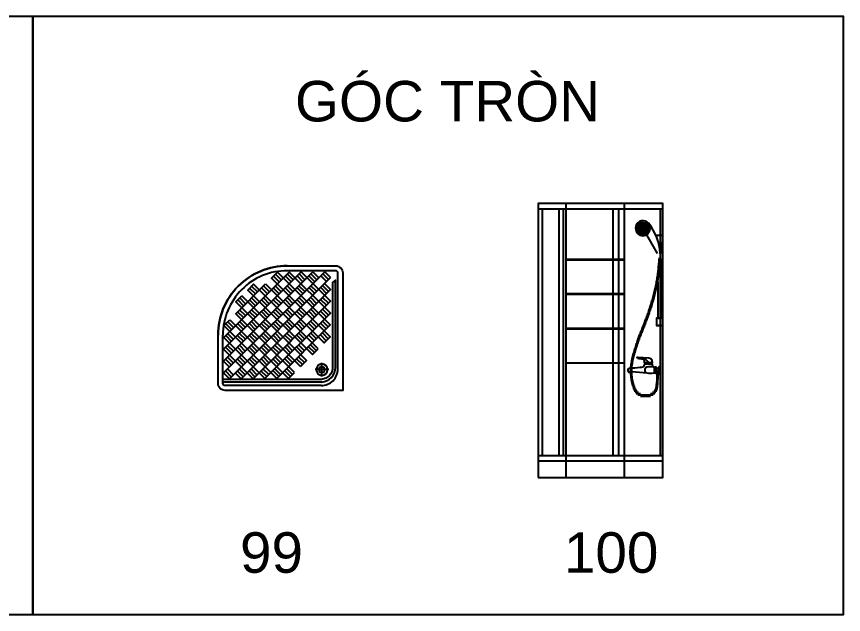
# Model space of a CAD drawing. Header units: inches. Extents: x 242965 to 445791, y 236206 to 423703.
# Drawn here: x 376959 to 382926, y 273806 to 278125 of the extents above; entities that cross this region are included whole.
import ezdxf

# ---------------------------------------------------------------- set-up
doc = ezdxf.new("R2010")
doc.units = ezdxf.units.IN
doc.header["$MEASUREMENT"] = 0
doc.layers.add('2', color=181, linetype='Continuous', lineweight=20)
doc.layers.add('HATCH', color=8, linetype='Continuous')
doc.layers.add('wc', color=144, linetype='Continuous')
doc.styles.add('Vni-Helve', font='')
doc.styles.get('Vni-Helve').set_extended_font_data('VNI-Helve')

# ---------------------------------------------------------------- blocks, each defined once
blk = doc.blocks.new('100')
at = {"layer": 'HATCH', "linetype": 'Continuous'}
blk.add_lwpolyline([(-900, 0), (0, 0), (0, 1980), (-900, 1980)], close=True, dxfattribs=at)
at = {"layer": 'wc', "color": 7}
blk.add_lwpolyline([(-900, 0), (0, 0), (0, 1980), (-900, 1980)], close=True, dxfattribs=at)
at = {"layer": 'wc'}
for points in [[(-900, 0), (0, 0), (0, 1980), (-900, 1980)], [(0, 1098.1), (0, 1151.8), (-45, 1151.8), (-45, 1098.1)], [(-24.2, 750.8), (-24.2, 800.8), (-20, 800.8), (-20, 750.8)]]:
    blk.add_lwpolyline(points, close=True, dxfattribs=at)
at = {"layer": 'wc', "ltscale": 3}
for points in [[(-700, 1980), (-700, 0)], [(-280, 1980), (-280, 0)], [(-700, 1578), (-280, 1578)], [(-700, 1573), (-280, 1573)], [(-700, 1328), (-280, 1328)], [(-700, 1323), (-280, 1323)], [(-700, 1078), (-280, 1078)], [(-700, 1073), (-280, 1073)], [(-700, 828), (-280, 828)]]:
    blk.add_lwpolyline(points, dxfattribs=at)
at = {"layer": 'wc'}
for points in [[(-900, 1940), (0, 1940)], [(-870, 1940), (-870, 160)], [(-750, 1940), (-750, 160)], [(-720, 1940), (-720, 160)], [(-360, 1940), (-360, 160)], [(-320, 1940), (-320, 160)], [(-20, 1940), (-20, 160)], [(-190.7, 1792.1), (-191.8, 1792.1)], [(-190.7, 1798.6), (-191.6, 1798.6)], [(-190.7, 1798.6), (-188.8, 1801.8)], [(-188.8, 1795.4), (-190.7, 1798.6)], [(-190.7, 1792.1), (-188.8, 1795.4)], [(-188.8, 1788.9), (-190.7, 1792.1)], [(-188.8, 1801.8), (-190.5, 1804.7)], [(-190.2, 1806), (-188.8, 1808.3)], [(-188.8, 1808.3), (-189.3, 1809.1)], [(-185.1, 1808.3), (-188.8, 1808.3)], [(-185.1, 1801.8), (-188.8, 1801.8)], [(-185.1, 1795.4), (-188.8, 1795.4)], [(-185.1, 1814.8), (-186.9, 1814.8)], [(-185.1, 1814.8), (-183.2, 1818.1)], [(-183.2, 1811.6), (-185.1, 1814.8)], [(-185.1, 1808.3), (-183.2, 1811.6)], [(-183.2, 1805.1), (-185.1, 1808.3)], [(-185.1, 1801.8), (-183.2, 1805.1)], [(-183.2, 1798.6), (-185.1, 1801.8)], [(-185.1, 1795.4), (-183.2, 1798.6)], [(-183.2, 1792.1), (-185.1, 1795.4)], [(-185.1, 1788.9), (-183.2, 1792.1)], [(-183.2, 1818.1), (-184.1, 1819.7)], [(-179.5, 1818.1), (-183.2, 1818.1)], [(-179.5, 1811.6), (-183.2, 1811.6)], [(-179.5, 1805.1), (-183.2, 1805.1)], [(-179.5, 1798.6), (-183.2, 1798.6)], [(-179.5, 1792.1), (-183.2, 1792.1)], [(-179.5, 1824.6), (-180.5, 1824.6)], [(-179.5, 1824.6), (-177.6, 1827.8)], [(-177.6, 1821.3), (-179.5, 1824.6)], [(-179.5, 1818.1), (-177.6, 1821.3)], [(-177.6, 1814.8), (-179.5, 1818.1)], [(-179.5, 1811.6), (-177.6, 1814.8)], [(-177.6, 1808.3), (-179.5, 1811.6)], [(-179.5, 1805.1), (-177.6, 1808.3)], [(-177.6, 1801.8), (-179.5, 1805.1)], [(-179.5, 1798.6), (-177.6, 1801.8)], [(-178, 1796.1), (-179.5, 1798.6)], [(-179.5, 1792.1), (-178.1, 1794.4)], [(-177.9, 1789.4), (-179.5, 1792.1)], [(-178.1, 1794.4), (-177.6, 1795.4)], [(-177.6, 1795.4), (-178, 1796.1)], [(-173.8, 1827.8), (-177.6, 1827.8)], [(-173.8, 1821.3), (-177.6, 1821.3)], [(-173.8, 1814.8), (-177.6, 1814.8)], [(-174.8, 1808.3), (-177.6, 1808.3)], [(-177.1, 1801.8), (-177.6, 1801.8)], [(-173.8, 1795.4), (-177.6, 1795.4)], [(-173.8, 1801.8), (-177.1, 1801.8)], [(-173.8, 1808.3), (-174.8, 1808.3)], [(-173.8, 1827.8), (-172, 1831.1)], [(-172, 1824.6), (-173.8, 1827.8)], [(-173.8, 1821.3), (-172, 1824.6)], [(-172, 1818.1), (-173.8, 1821.3)], [(-173.8, 1814.8), (-172, 1818.1)], [(-172.5, 1812.5), (-173.8, 1814.8)], [(-173.8, 1808.3), (-172, 1811.6)], [(-172, 1805.1), (-173.8, 1808.3)], [(-173.8, 1801.8), (-172, 1805.1)], [(-172, 1798.6), (-173.8, 1801.8)], [(-173.8, 1795.4), (-172, 1798.6)], [(-172, 1792.1), (-173.8, 1795.4)], [(-173.8, 1788.9), (-172, 1792.1)], [(-172, 1831.1), (-172.6, 1832.2)], [(-172, 1811.6), (-172.5, 1812.5)], [(-168.2, 1831.1), (-172, 1831.1)], [(-168.2, 1824.6), (-172, 1824.6)], [(-168.2, 1818.1), (-172, 1818.1)], [(-168.2, 1811.6), (-172, 1811.6)], [(-168.2, 1805.1), (-172, 1805.1)], [(-168.2, 1798.6), (-172, 1798.6)], [(-168.2, 1792.1), (-172, 1792.1)], [(-168.2, 1831.1), (-166.3, 1834.3)], [(-166.3, 1827.8), (-168.2, 1831.1)], [(-168.2, 1824.6), (-166.3, 1827.8)], [(-166.3, 1821.3), (-168.2, 1824.6)], [(-168.2, 1818.1), (-166.3, 1821.3)], [(-168.1, 1817.9), (-168.2, 1818.1)], [(-168.2, 1811.6), (-166.3, 1814.8)], [(-166.3, 1808.3), (-168.2, 1811.6)], [(-168.2, 1805.1), (-166.3, 1808.3)], [(-166.3, 1801.8), (-168.2, 1805.1)], [(-168.2, 1798.6), (-166.3, 1801.8)], [(-166.3, 1795.4), (-168.2, 1798.6)], [(-168.2, 1792.1), (-166.3, 1795.4)], [(-166.3, 1788.9), (-168.2, 1792.1)], [(-166.3, 1814.8), (-168.1, 1817.9)], [(-166.3, 1834.3), (-167.2, 1835.7)], [(-162.6, 1834.3), (-166.3, 1834.3)], [(-162.6, 1827.8), (-166.3, 1827.8)], [(-164.2, 1821.3), (-166.3, 1821.3)], [(-162.6, 1814.8), (-166.3, 1814.8)], [(-162.6, 1808.3), (-166.3, 1808.3)], [(-162.6, 1801.8), (-166.3, 1801.8)], [(-162.6, 1795.4), (-166.3, 1795.4)], [(-162.6, 1821.3), (-164.2, 1821.3)], [(-162.6, 1834.3), (-160.7, 1837.6)], [(-160.7, 1831.1), (-162.6, 1834.3)], [(-162.6, 1827.8), (-160.7, 1831.1)], [(-160.7, 1824.6), (-162.6, 1827.8)], [(-162.6, 1821.3), (-161.5, 1823.1)], [(-160.7, 1818.1), (-162.6, 1821.3)], [(-162.6, 1814.8), (-160.7, 1818.1)], [(-160.7, 1811.6), (-162.6, 1814.8)], [(-162.6, 1808.3), (-160.7, 1811.6)], [(-160.7, 1805.1), (-162.6, 1808.3)], [(-162.6, 1801.8), (-160.7, 1805.1)], [(-160.7, 1798.6), (-162.6, 1801.8)], [(-162.6, 1795.4), (-160.7, 1798.6)], [(-160.7, 1792.1), (-162.6, 1795.4)], [(-162.6, 1788.9), (-160.7, 1792.1)], [(-161.5, 1823.1), (-160.7, 1824.6)], [(-160.7, 1837.6), (-161.3, 1838.6)], [(-157, 1837.6), (-160.7, 1837.6)], [(-157, 1831.1), (-160.7, 1831.1)], [(-159, 1824.6), (-160.7, 1824.6)], [(-157, 1818.1), (-160.7, 1818.1)], [(-157, 1811.6), (-160.7, 1811.6)], [(-157, 1805.1), (-160.7, 1805.1)], [(-157, 1798.6), (-160.7, 1798.6)], [(-157, 1792.1), (-160.7, 1792.1)], [(-157, 1824.6), (-159, 1824.6)], [(-157, 1837.6), (-155.3, 1840.5)], [(-155.1, 1834.3), (-157, 1837.6)], [(-157, 1831.1), (-155.1, 1834.3)], [(-155.1, 1827.8), (-157, 1831.1)], [(-157, 1824.6), (-156.3, 1825.8)], [(-155.1, 1821.3), (-157, 1824.6)], [(-157, 1818.1), (-155.1, 1821.3)], [(-155.1, 1814.8), (-157, 1818.1)], [(-157, 1811.6), (-155.1, 1814.8)], [(-155.1, 1808.3), (-157, 1811.6)], [(-157, 1805.1), (-155.1, 1808.3)], [(-155.1, 1801.8), (-157, 1805.1)], [(-157, 1798.6), (-155.1, 1801.8)], [(-155.1, 1795.4), (-157, 1798.6)], [(-157, 1792.1), (-155.1, 1795.4)], [(-155.1, 1788.9), (-157, 1792.1)], [(-156.3, 1825.8), (-155.1, 1827.8)], [(-151.3, 1834.3), (-155.1, 1834.3)], [(-151.3, 1827.8), (-155.1, 1827.8)], [(-151.3, 1821.3), (-155.1, 1821.3)], [(-151.3, 1814.8), (-155.1, 1814.8)], [(-151.3, 1808.3), (-155.1, 1808.3)], [(-151.3, 1801.8), (-155.1, 1801.8)], [(-151.3, 1795.4), (-155.1, 1795.4)], [(-151.3, 1840.8), (-154.1, 1840.8)], [(-151.3, 1840.8), (-151, 1841.4)], [(-149.5, 1837.6), (-151.3, 1840.8)], [(-151.3, 1834.3), (-149.5, 1837.6)], [(-149.5, 1831.1), (-151.3, 1834.3)], [(-151.3, 1827.8), (-149.5, 1831.1)], [(-151.1, 1827.4), (-151.3, 1827.8)], [(-151.3, 1821.3), (-149.5, 1824.6)], [(-149.5, 1818.1), (-151.3, 1821.3)], [(-151.3, 1814.8), (-149.5, 1818.1)], [(-149.5, 1811.6), (-151.3, 1814.8)], [(-151.3, 1808.3), (-149.5, 1811.6)], [(-149.5, 1805.1), (-151.3, 1808.3)], [(-151.3, 1801.8), (-149.5, 1805.1)], [(-149.5, 1798.6), (-151.3, 1801.8)], [(-151.3, 1795.4), (-149.5, 1798.6)], [(-149.5, 1792.1), (-151.3, 1795.4)], [(-151.3, 1788.9), (-149.5, 1792.1)], [(-149.5, 1824.6), (-151.1, 1827.4)], [(-145.7, 1837.6), (-149.5, 1837.6)], [(-145.7, 1831.1), (-149.5, 1831.1)], [(-145.7, 1824.6), (-149.5, 1824.6)], [(-145.7, 1818.1), (-149.5, 1818.1)], [(-145.7, 1811.6), (-149.5, 1811.6)], [(-145.7, 1805.1), (-149.5, 1805.1)], [(-145.7, 1798.6), (-149.5, 1798.6)], [(-145.7, 1792.1), (-149.5, 1792.1)], [(-145.7, 1837.6), (-143.8, 1840.8)], [(-143.8, 1834.3), (-145.7, 1837.6)], [(-145.7, 1831.1), (-143.8, 1834.3)], [(-144.1, 1828.3), (-145.7, 1831.1)], [(-145.7, 1824.6), (-143.8, 1827.8)], [(-143.8, 1821.3), (-145.7, 1824.6)], [(-145.7, 1818.1), (-143.8, 1821.3)], [(-143.8, 1814.8), (-145.7, 1818.1)], [(-145.7, 1811.6), (-143.8, 1814.8)], [(-143.8, 1808.3), (-145.7, 1811.6)], [(-145.7, 1805.1), (-143.8, 1808.3)], [(-143.8, 1801.8), (-145.7, 1805.1)], [(-145.7, 1798.6), (-143.8, 1801.8)], [(-143.8, 1795.4), (-145.7, 1798.6)], [(-145.7, 1792.1), (-143.8, 1795.4)], [(-143.8, 1788.9), (-145.7, 1792.1)], [(-143.8, 1840.8), (-144.5, 1842)], [(-143.8, 1827.8), (-144.1, 1828.3)], [(-140.1, 1840.8), (-143.8, 1840.8)], [(-140.1, 1834.3), (-143.8, 1834.3)], [(-140.1, 1827.8), (-143.8, 1827.8)], [(-140.1, 1821.3), (-143.8, 1821.3)], [(-140.1, 1814.8), (-143.8, 1814.8)], [(-140.1, 1808.3), (-143.8, 1808.3)], [(-140.1, 1801.8), (-143.8, 1801.8)], [(-140.1, 1795.4), (-143.8, 1795.4)], [(-140.1, 1840.8), (-139.5, 1841.9)], [(-138.2, 1837.6), (-140.1, 1840.8)], [(-140.1, 1834.3), (-138.2, 1837.6)], [(-138.2, 1831.1), (-140.1, 1834.3)], [(-140.1, 1827.8), (-139.9, 1828.2)], [(-138.2, 1824.6), (-140.1, 1827.8)], [(-140.1, 1821.3), (-138.2, 1824.6)], [(-138.2, 1818.1), (-140.1, 1821.3)], [(-140.1, 1814.8), (-138.2, 1818.1)], [(-138.2, 1811.6), (-140.1, 1814.8)], [(-140.1, 1808.3), (-138.2, 1811.6)], [(-138.2, 1805.1), (-140.1, 1808.3)], [(-140.1, 1801.8), (-138.2, 1805.1)], [(-138.2, 1798.6), (-140.1, 1801.8)], [(-140.1, 1795.4), (-138.2, 1798.6)], [(-138.2, 1792.1), (-140.1, 1795.4)], [(-140.1, 1788.9), (-138.2, 1792.1)], [(-139.9, 1828.2), (-138.2, 1831.1)], [(-134.5, 1837.6), (-138.2, 1837.6)], [(-134.5, 1831.1), (-138.2, 1831.1)], [(-134.5, 1824.6), (-138.2, 1824.6)], [(-134.5, 1818.1), (-138.2, 1818.1)], [(-134.5, 1811.6), (-138.2, 1811.6)], [(-134.5, 1805.1), (-138.2, 1805.1)], [(-134.5, 1798.6), (-138.2, 1798.6)], [(-134.5, 1792.1), (-138.2, 1792.1)], [(-134.5, 1837.6), (-132.6, 1840.8)], [(-132.6, 1834.3), (-134.5, 1837.6)], [(-134.5, 1831.1), (-132.6, 1834.3)], [(-132.6, 1827.8), (-134.5, 1831.1)], [(-134.5, 1824.6), (-133.1, 1826.9)], [(-132.6, 1821.3), (-134.5, 1824.6)], [(-134.5, 1818.1), (-132.6, 1821.3)], [(-132.6, 1814.8), (-134.5, 1818.1)], [(-134.5, 1811.6), (-132.6, 1814.8)], [(-132.6, 1808.3), (-134.5, 1811.6)], [(-134.5, 1805.1), (-132.6, 1808.3)], [(-132.6, 1801.8), (-134.5, 1805.1)], [(-134.5, 1798.6), (-132.6, 1801.8)], [(-132.6, 1795.4), (-134.5, 1798.6)], [(-134.5, 1792.1), (-132.6, 1795.4)], [(-132.6, 1788.9), (-134.5, 1792.1)], [(-133.1, 1826.9), (-132.6, 1827.8)], [(-132.6, 1840.8), (-132.6, 1840.9)], [(-132.3, 1840.8), (-132.6, 1840.8)], [(-128.8, 1834.3), (-132.6, 1834.3)], [(-128.8, 1827.8), (-132.6, 1827.8)], [(-128.8, 1821.3), (-132.6, 1821.3)], [(-128.8, 1814.8), (-132.6, 1814.8)], [(-128.8, 1808.3), (-132.6, 1808.3)], [(-128.8, 1801.8), (-132.6, 1801.8)], [(-128.8, 1795.4), (-132.6, 1795.4)], [(-128.8, 1834.3), (-127, 1837.6)], [(-127, 1831.1), (-128.8, 1834.3)], [(-128.8, 1827.8), (-127, 1831.1)], [(-127, 1824.6), (-128.8, 1827.8)], [(-128.8, 1821.3), (-127.1, 1824.4)], [(-127, 1818.1), (-128.8, 1821.3)], [(-128.8, 1814.8), (-127, 1818.1)], [(-127, 1811.6), (-128.8, 1814.8)], [(-128.8, 1808.3), (-127, 1811.6)], [(-127, 1805.1), (-128.8, 1808.3)], [(-128.8, 1801.8), (-127, 1805.1)], [(-127, 1798.6), (-128.8, 1801.8)], [(-128.8, 1795.4), (-127, 1798.6)], [(-127, 1792.1), (-128.8, 1795.4)], [(-128.8, 1788.9), (-127, 1792.1)], [(-127, 1837.6), (-128.2, 1839.7)], [(-127.1, 1824.4), (-127, 1824.6)], [(-123.2, 1837.6), (-127, 1837.6)], [(-123.2, 1831.1), (-127, 1831.1)], [(-123.2, 1824.6), (-127, 1824.6)], [(-123.2, 1818.1), (-127, 1818.1)], [(-123.2, 1811.6), (-127, 1811.6)], [(-123.2, 1805.1), (-127, 1805.1)], [(-123.2, 1798.6), (-127, 1798.6)], [(-123.2, 1792.1), (-127, 1792.1)], [(-123.2, 1837.6), (-123.1, 1837.7)], [(-121.3, 1834.3), (-123.2, 1837.6)], [(-123.2, 1831.1), (-121.3, 1834.3)], [(-121.3, 1827.8), (-123.2, 1831.1)], [(-123.2, 1824.6), (-121.3, 1827.8)], [(-121.3, 1821.3), (-123.2, 1824.6)], [(-123.2, 1818.1), (-121.6, 1820.9)], [(-121.3, 1814.8), (-123.2, 1818.1)], [(-123.2, 1811.6), (-121.3, 1814.8)], [(-121.3, 1808.3), (-123.2, 1811.6)], [(-123.2, 1805.1), (-121.3, 1808.3)], [(-121.3, 1801.8), (-123.2, 1805.1)], [(-123.2, 1798.6), (-121.3, 1801.8)], [(-121.3, 1795.4), (-123.2, 1798.6)], [(-123.2, 1792.1), (-121.3, 1795.4)], [(-121.3, 1788.9), (-123.2, 1792.1)], [(-121.6, 1820.9), (-121.3, 1821.3)], [(-117.6, 1834.3), (-121.3, 1834.3)], [(-117.6, 1827.8), (-121.3, 1827.8)], [(-117.6, 1821.3), (-121.3, 1821.3)], [(-117.6, 1814.8), (-121.3, 1814.8)], [(-117.6, 1808.3), (-121.3, 1808.3)], [(-117.6, 1801.8), (-121.3, 1801.8)], [(-117.6, 1795.4), (-121.3, 1795.4)], [(-117.6, 1834.3), (-117.4, 1834.6)], [(-115.7, 1831.1), (-117.6, 1834.3)], [(-117.6, 1827.8), (-115.7, 1831.1)], [(-115.7, 1824.6), (-117.6, 1827.8)], [(-117.6, 1821.3), (-115.7, 1824.6)], [(-115.7, 1818.1), (-117.6, 1821.3)], [(-117.6, 1814.8), (-116.8, 1816.3)], [(-115.7, 1811.6), (-117.6, 1814.8)], [(-117.6, 1808.3), (-115.7, 1811.6)], [(-115.7, 1805.1), (-117.6, 1808.3)], [(-117.6, 1801.8), (-115.7, 1805.1)], [(-115.7, 1798.6), (-117.6, 1801.8)], [(-117.6, 1795.4), (-115.7, 1798.6)], [(-115.7, 1792.1), (-117.6, 1795.4)], [(-117.6, 1788.9), (-115.7, 1792.1)], [(-116.8, 1816.3), (-115.7, 1818.1)], [(-112.4, 1831.1), (-115.7, 1831.1)], [(-112, 1824.6), (-115.7, 1824.6)], [(-112, 1818.1), (-115.7, 1818.1)], [(-113.4, 1811.6), (-115.7, 1811.6)], [(-112, 1805.1), (-115.7, 1805.1)], [(-112, 1798.6), (-115.7, 1798.6)], [(-112, 1792.1), (-115.7, 1792.1)], [(-112, 1811.6), (-113.4, 1811.6)], [(-112, 1824.6), (-110.1, 1827.8)], [(-110.1, 1821.3), (-112, 1824.6)], [(-112, 1818.1), (-110.1, 1821.3)], [(-110.1, 1814.8), (-112, 1818.1)], [(-112, 1811.6), (-110.1, 1814.8)], [(-110.1, 1808.3), (-112, 1811.6)], [(-112, 1805.1), (-111, 1806.9)], [(-110.1, 1801.8), (-112, 1805.1)], [(-112, 1798.6), (-110.1, 1801.8)], [(-110.1, 1795.4), (-112, 1798.6)], [(-112, 1792.1), (-110.1, 1795.4)], [(-110.1, 1788.9), (-112, 1792.1)], [(-110.1, 1827.8), (-111.5, 1830.3)], [(-111, 1806.9), (-110.1, 1808.3)], [(-108.8, 1827.8), (-110.1, 1827.8)], [(-106.3, 1821.3), (-110.1, 1821.3)], [(-106.3, 1814.8), (-110.1, 1814.8)], [(-106.3, 1808.3), (-110.1, 1808.3)], [(-109.3, 1801.8), (-110.1, 1801.8)], [(-108.3, 1795.4), (-110.1, 1795.4)], [(-106.3, 1801.8), (-109.3, 1801.8)], [(-106.3, 1795.4), (-108.3, 1795.4)], [(-106.3, 1821.3), (-105, 1823.6)], [(-104.5, 1818.1), (-106.3, 1821.3)], [(-106.3, 1814.8), (-104.5, 1818.1)], [(-104.5, 1811.6), (-106.3, 1814.8)], [(-106.3, 1808.3), (-104.5, 1811.6)], [(-104.5, 1805.1), (-106.3, 1808.3)], [(-106.3, 1801.8), (-104.5, 1805.1)], [(-104.5, 1798.6), (-106.3, 1801.8)], [(-106.3, 1795.4), (-104.5, 1798.6)], [(-104.5, 1792.1), (-106.3, 1795.4)], [(-106.3, 1788.9), (-104.5, 1792.1)], [(-101.3, 1818.1), (-104.5, 1818.1)], [(-100.7, 1811.6), (-104.5, 1811.6)], [(-100.7, 1805.1), (-104.5, 1805.1)], [(-100.7, 1798.6), (-104.5, 1798.6)], [(-100.7, 1792.1), (-104.5, 1792.1)], [(-100.7, 1811.6), (-99.2, 1814.2)], [(-98.8, 1808.3), (-100.7, 1811.6)], [(-100.7, 1805.1), (-98.8, 1808.3)], [(-98.8, 1801.8), (-100.7, 1805.1)], [(-100.7, 1798.6), (-98.8, 1801.8)], [(-98.8, 1795.4), (-100.7, 1798.6)], [(-100.7, 1792.1), (-98.8, 1795.4)], [(-98.8, 1788.9), (-100.7, 1792.1)], [(-96.9, 1808.3), (-98.8, 1808.3)], [(-95.3, 1801.8), (-98.8, 1801.8)], [(-95.1, 1795.4), (-98.8, 1795.4)], [(-95.1, 1795.4), (-94.6, 1796.2)], [(-94.6, 1794.4), (-95.1, 1795.4)], [(-190.7, 1785.6), (-191.2, 1785.6)], [(-190.7, 1785.6), (-188.8, 1788.9)], [(-188.8, 1782.4), (-190.7, 1785.6)], [(-190.1, 1780.3), (-188.8, 1782.4)], [(-185.1, 1788.9), (-188.8, 1788.9)], [(-185.1, 1782.4), (-188.8, 1782.4)], [(-185.1, 1775.9), (-188.6, 1775.9)], [(-185.1, 1769.4), (-185.5, 1769.4)], [(-183.2, 1785.6), (-185.1, 1788.9)], [(-185.1, 1782.4), (-183.2, 1785.6)], [(-183.2, 1779.1), (-185.1, 1782.4)], [(-185.1, 1775.9), (-183.2, 1779.1)], [(-183.2, 1772.6), (-185.1, 1775.9)], [(-185.1, 1769.4), (-183.2, 1772.6)], [(-183.2, 1766.1), (-185.1, 1769.4)], [(-183.3, 1765.9), (-183.2, 1766.1)], [(-179.5, 1785.6), (-183.2, 1785.6)], [(-179.5, 1779.1), (-183.2, 1779.1)], [(-179.5, 1772.6), (-183.2, 1772.6)], [(-179.5, 1766.1), (-183.2, 1766.1)], [(-179.5, 1785.6), (-177.8, 1788.5)], [(-177.6, 1782.4), (-179.5, 1785.6)], [(-179.5, 1779.1), (-177.6, 1782.4)], [(-177.6, 1775.9), (-179.5, 1779.1)], [(-179.5, 1772.6), (-177.6, 1775.9)], [(-177.6, 1769.4), (-179.5, 1772.6)], [(-179.5, 1766.1), (-177.6, 1769.4)], [(-177.6, 1762.9), (-179.5, 1766.1)], [(-179, 1760.4), (-177.6, 1762.9)], [(-177.6, 1788.9), (-177.9, 1789.4)], [(-177.8, 1788.5), (-177.6, 1788.9)], [(-173.8, 1788.9), (-177.6, 1788.9)], [(-176.4, 1782.4), (-177.6, 1782.4)], [(-173.8, 1775.9), (-177.6, 1775.9)], [(-173.8, 1769.4), (-177.6, 1769.4)], [(-173.8, 1762.9), (-177.6, 1762.9)], [(-173.8, 1782.4), (-176.4, 1782.4)], [(-173.8, 1756.4), (-174.8, 1756.4)], [(-172, 1785.6), (-173.8, 1788.9)], [(-173.8, 1782.4), (-172, 1785.6)], [(-172, 1779.1), (-173.8, 1782.4)], [(-173.8, 1775.9), (-173.6, 1776.2)], [(-172, 1772.6), (-173.8, 1775.9)], [(-173.8, 1769.4), (-172, 1772.6)], [(-172, 1766.1), (-173.8, 1769.4)], [(-173.8, 1762.9), (-172, 1766.1)], [(-172, 1759.6), (-173.8, 1762.9)], [(-173.8, 1756.4), (-172, 1759.6)], [(-173, 1754.9), (-173.8, 1756.4)], [(-173.6, 1776.2), (-172, 1779.1)], [(-168.2, 1785.6), (-172, 1785.6)], [(-168.2, 1779.1), (-172, 1779.1)], [(-171.3, 1772.6), (-172, 1772.6)], [(-168.2, 1766.1), (-172, 1766.1)], [(-168.2, 1759.6), (-172, 1759.6)], [(-168.2, 1772.6), (-171.3, 1772.6)], [(-168.2, 1753.1), (-170.5, 1753.1)], [(-168.2, 1785.6), (-166.3, 1788.9)], [(-166.3, 1782.4), (-168.2, 1785.6)], [(-168.2, 1779.1), (-166.3, 1782.4)], [(-166.3, 1775.9), (-168.2, 1779.1)], [(-168.2, 1772.6), (-166.3, 1775.9)], [(-166.3, 1769.4), (-168.2, 1772.6)], [(-168.2, 1766.1), (-167.2, 1767.9)], [(-166.3, 1762.9), (-168.2, 1766.1)], [(-168.2, 1759.6), (-166.3, 1762.9)], [(-166.3, 1756.4), (-168.2, 1759.6)], [(-168.2, 1753.1), (-166.3, 1756.4)], [(-166.9, 1750.9), (-168.2, 1753.1)], [(-167.2, 1767.9), (-166.3, 1769.4)], [(-162.6, 1788.9), (-166.3, 1788.9)], [(-162.6, 1782.4), (-166.3, 1782.4)], [(-162.6, 1775.9), (-166.3, 1775.9)], [(-162.6, 1769.4), (-166.3, 1769.4)], [(-162.6, 1762.9), (-166.3, 1762.9)], [(-162.6, 1756.4), (-166.3, 1756.4)], [(-162.6, 1749.9), (-165, 1749.9)], [(-160.7, 1785.6), (-162.6, 1788.9)], [(-162.6, 1782.4), (-160.7, 1785.6)], [(-160.7, 1779.1), (-162.6, 1782.4)], [(-162.6, 1775.9), (-160.7, 1779.1)], [(-160.7, 1772.6), (-162.6, 1775.9)], [(-162.6, 1769.4), (-160.7, 1772.6)], [(-160.7, 1766.1), (-162.6, 1769.4)], [(-162.6, 1762.9), (-162, 1763.9)], [(-160.7, 1759.6), (-162.6, 1762.9)], [(-162.6, 1756.4), (-160.7, 1759.6)], [(-160.7, 1753.1), (-162.6, 1756.4)], [(-162.6, 1749.9), (-160.7, 1753.1)], [(-161.7, 1748.4), (-162.6, 1749.9)], [(-162, 1763.9), (-160.7, 1766.1)], [(-157, 1785.6), (-160.7, 1785.6)], [(-157, 1779.1), (-160.7, 1779.1)], [(-157, 1772.6), (-160.7, 1772.6)], [(-157, 1766.1), (-160.7, 1766.1)], [(-157, 1759.6), (-160.7, 1759.6)], [(-157, 1753.1), (-160.7, 1753.1)], [(-157, 1785.6), (-155.1, 1788.9)], [(-155.1, 1782.4), (-157, 1785.6)], [(-157, 1779.1), (-155.1, 1782.4)], [(-155.1, 1775.9), (-157, 1779.1)], [(-157, 1772.6), (-155.1, 1775.9)], [(-155.1, 1769.4), (-157, 1772.6)], [(-157, 1766.1), (-155.1, 1769.4)], [(-155.1, 1762.9), (-157, 1766.1)], [(-157, 1759.6), (-156.2, 1760.9)], [(-155.1, 1756.4), (-157, 1759.6)], [(-157, 1753.1), (-155.1, 1756.4)], [(-155.1, 1749.9), (-157, 1753.1)], [(-156.9, 1746.7), (-155.1, 1749.9)], [(-156.2, 1760.9), (-155.1, 1762.9)], [(-151.3, 1788.9), (-155.1, 1788.9)], [(-151.3, 1782.4), (-155.1, 1782.4)], [(-151.3, 1775.9), (-155.1, 1775.9)], [(-151.3, 1769.4), (-155.1, 1769.4)], [(-151.3, 1762.9), (-155.1, 1762.9)], [(-151.3, 1756.4), (-155.1, 1756.4)], [(-151.3, 1749.9), (-155.1, 1749.9)], [(-149.5, 1785.6), (-151.3, 1788.9)], [(-151.3, 1782.4), (-149.5, 1785.6)], [(-149.5, 1779.1), (-151.3, 1782.4)], [(-151.3, 1775.9), (-149.5, 1779.1)], [(-149.5, 1772.6), (-151.3, 1775.9)], [(-151.3, 1769.4), (-149.5, 1772.6)], [(-149.5, 1766.1), (-151.3, 1769.4)], [(-151.3, 1762.9), (-149.5, 1766.1)], [(-149.5, 1759.6), (-151.3, 1762.9)], [(-151.3, 1756.4), (-149.8, 1759.1)], [(-149.5, 1753.1), (-151.3, 1756.4)], [(-151.3, 1749.9), (-149.5, 1753.1)], [(-149.5, 1746.6), (-151.3, 1749.9)], [(-150.3, 1745.2), (-149.5, 1746.6)], [(-149.8, 1759.1), (-149.5, 1759.6)], [(-145.7, 1785.6), (-149.5, 1785.6)], [(-145.7, 1779.1), (-149.5, 1779.1)], [(-145.7, 1772.6), (-149.5, 1772.6)], [(-145.7, 1766.1), (-149.5, 1766.1)], [(-145.7, 1759.6), (-149.5, 1759.6)], [(-145.7, 1753.1), (-149.5, 1753.1)], [(-145.7, 1746.6), (-149.5, 1746.6)], [(-145.7, 1785.6), (-143.8, 1788.9)], [(-143.8, 1782.4), (-145.7, 1785.6)], [(-145.7, 1779.1), (-143.8, 1782.4)], [(-143.8, 1775.9), (-145.7, 1779.1)], [(-145.7, 1772.6), (-143.8, 1775.9)], [(-143.8, 1769.4), (-145.7, 1772.6)], [(-145.7, 1766.1), (-143.8, 1769.4)], [(-143.8, 1762.9), (-145.7, 1766.1)], [(-145.7, 1759.6), (-143.8, 1762.9)], [(-145.1, 1758.5), (-145.7, 1759.6)], [(-145.7, 1753.1), (-143.8, 1756.4)], [(-143.8, 1749.9), (-145.7, 1753.1)], [(-145.7, 1746.6), (-143.8, 1749.9)], [(-144.6, 1744.8), (-145.7, 1746.6)], [(-143.8, 1756.4), (-145.1, 1758.5)], [(-140.1, 1788.9), (-143.8, 1788.9)], [(-140.1, 1782.4), (-143.8, 1782.4)], [(-140.1, 1775.9), (-143.8, 1775.9)], [(-140.1, 1769.4), (-143.8, 1769.4)], [(-140.1, 1762.9), (-143.8, 1762.9)], [(-140.1, 1756.4), (-143.8, 1756.4)], [(-140.1, 1749.9), (-143.8, 1749.9)], [(-138.2, 1785.6), (-140.1, 1788.9)], [(-140.1, 1782.4), (-138.2, 1785.6)], [(-138.2, 1779.1), (-140.1, 1782.4)], [(-140.1, 1775.9), (-138.2, 1779.1)], [(-138.2, 1772.6), (-140.1, 1775.9)], [(-140.1, 1769.4), (-138.2, 1772.6)], [(-138.2, 1766.1), (-140.1, 1769.4)], [(-140.1, 1762.9), (-138.2, 1766.1)], [(-138.2, 1759.6), (-140.1, 1762.9)], [(-140.1, 1756.4), (-138.7, 1758.7)], [(-138.2, 1753.1), (-140.1, 1756.4)], [(-140.1, 1749.9), (-138.2, 1753.1)], [(-138.2, 1746.6), (-140.1, 1749.9)], [(-139.2, 1744.9), (-138.2, 1746.6)], [(-138.7, 1758.7), (-138.2, 1759.6)], [(-134.5, 1785.6), (-138.2, 1785.6)], [(-134.5, 1779.1), (-138.2, 1779.1)], [(-134.5, 1772.6), (-138.2, 1772.6)], [(-134.5, 1766.1), (-138.2, 1766.1)], [(-134.5, 1759.6), (-138.2, 1759.6)], [(-134.5, 1753.1), (-138.2, 1753.1)], [(-134.5, 1746.6), (-138.2, 1746.6)], [(-134.5, 1785.6), (-132.6, 1788.9)], [(-132.6, 1782.4), (-134.5, 1785.6)], [(-134.5, 1779.1), (-132.6, 1782.4)], [(-132.6, 1775.9), (-134.5, 1779.1)], [(-134.5, 1772.6), (-132.6, 1775.9)], [(-132.6, 1769.4), (-134.5, 1772.6)], [(-134.5, 1766.1), (-132.6, 1769.4)], [(-132.6, 1762.9), (-134.5, 1766.1)], [(-134.5, 1759.6), (-132.6, 1762.9)], [(-134.4, 1759.6), (-134.5, 1759.6)], [(-134.5, 1753.1), (-132.6, 1756.4)], [(-132.6, 1749.9), (-134.5, 1753.1)], [(-134.5, 1746.6), (-132.6, 1749.9)], [(-133.9, 1745.6), (-134.5, 1746.6)], [(-132.6, 1756.4), (-134.4, 1759.6)], [(-128.8, 1788.9), (-132.6, 1788.9)], [(-128.8, 1782.4), (-132.6, 1782.4)], [(-128.8, 1775.9), (-132.6, 1775.9)], [(-128.8, 1769.4), (-132.6, 1769.4)], [(-128.8, 1762.9), (-132.6, 1762.9)], [(-128.8, 1756.4), (-132.6, 1756.4)], [(-128.8, 1749.9), (-132.6, 1749.9)], [(-127, 1785.6), (-128.8, 1788.9)], [(-128.8, 1782.4), (-127, 1785.6)], [(-127, 1779.1), (-128.8, 1782.4)], [(-128.8, 1775.9), (-127, 1779.1)], [(-127, 1772.6), (-128.8, 1775.9)], [(-128.8, 1769.4), (-127, 1772.6)], [(-127, 1766.1), (-128.8, 1769.4)], [(-128.8, 1762.9), (-127, 1766.1)], [(-128.2, 1761.8), (-128.8, 1762.9)], [(-128.8, 1756.4), (-127, 1759.6)], [(-127, 1753.1), (-128.8, 1756.4)], [(-128.8, 1749.9), (-127, 1753.1)], [(-127.4, 1747.4), (-128.8, 1749.9)], [(-127, 1759.6), (-128.2, 1761.8)], [(-123.2, 1785.6), (-127, 1785.6)], [(-123.2, 1779.1), (-127, 1779.1)], [(-123.2, 1772.6), (-127, 1772.6)], [(-123.2, 1766.1), (-127, 1766.1)], [(-123.2, 1759.6), (-127, 1759.6)], [(-123.2, 1753.1), (-127, 1753.1)], [(-123.2, 1785.6), (-121.3, 1788.9)], [(-121.3, 1782.4), (-123.2, 1785.6)], [(-123.2, 1779.1), (-121.3, 1782.4)], [(-121.3, 1775.9), (-123.2, 1779.1)], [(-123.2, 1772.6), (-121.3, 1775.9)], [(-121.3, 1769.4), (-123.2, 1772.6)], [(-123.2, 1766.1), (-121.3, 1769.4)], [(-122.6, 1765.1), (-123.2, 1766.1)], [(-123.2, 1759.6), (-121.3, 1762.9)], [(-121.3, 1756.4), (-123.2, 1759.6)], [(-123.2, 1753.1), (-121.3, 1756.4)], [(-121.4, 1749.9), (-123.2, 1753.1)], [(-121.3, 1762.9), (-122.6, 1765.1)], [(-117.6, 1788.9), (-121.3, 1788.9)], [(-117.6, 1782.4), (-121.3, 1782.4)], [(-117.6, 1775.9), (-121.3, 1775.9)], [(-117.8, 1769.4), (-121.3, 1769.4)], [(-117.6, 1762.9), (-121.3, 1762.9)], [(-117.6, 1756.4), (-121.3, 1756.4)], [(-117.6, 1769.4), (-117.8, 1769.4)], [(-115.7, 1785.6), (-117.6, 1788.9)], [(-117.6, 1782.4), (-115.7, 1785.6)], [(-115.7, 1779.1), (-117.6, 1782.4)], [(-117.6, 1775.9), (-115.7, 1779.1)], [(-115.7, 1772.6), (-117.6, 1775.9)], [(-117.6, 1769.4), (-117.2, 1770)], [(-115.7, 1766.1), (-117.6, 1769.4)], [(-117.6, 1762.9), (-115.7, 1766.1)], [(-115.7, 1759.6), (-117.6, 1762.9)], [(-117.6, 1756.4), (-115.7, 1759.6)], [(-115.8, 1753.2), (-117.6, 1756.4)], [(-117.2, 1770), (-115.7, 1772.6)], [(-112, 1785.6), (-115.7, 1785.6)], [(-112, 1779.1), (-115.7, 1779.1)], [(-115.1, 1772.6), (-115.7, 1772.6)], [(-112, 1766.1), (-115.7, 1766.1)], [(-112, 1759.6), (-115.7, 1759.6)], [(-112, 1772.6), (-115.1, 1772.6)], [(-112, 1785.6), (-110.1, 1788.9)], [(-110.1, 1782.4), (-112, 1785.6)], [(-112, 1779.1), (-110.1, 1782.4)], [(-111.6, 1778.5), (-112, 1779.1)], [(-112, 1772.6), (-110.1, 1775.9)], [(-110.1, 1769.4), (-112, 1772.6)], [(-112, 1766.1), (-110.1, 1769.4)], [(-110.1, 1762.9), (-112, 1766.1)], [(-112, 1759.6), (-110.1, 1762.9)], [(-110.6, 1757.3), (-112, 1759.6)], [(-110.1, 1775.9), (-111.6, 1778.5)], [(-108.5, 1788.9), (-110.1, 1788.9)], [(-110, 1782.4), (-110.1, 1782.4)], [(-106.3, 1775.9), (-110.1, 1775.9)], [(-106.3, 1769.4), (-110.1, 1769.4)], [(-106.3, 1762.9), (-110.1, 1762.9)], [(-106.3, 1782.4), (-110, 1782.4)], [(-106.3, 1788.9), (-108.5, 1788.9)], [(-104.5, 1785.6), (-106.3, 1788.9)], [(-106.3, 1782.4), (-104.5, 1785.6)], [(-104.5, 1779.1), (-106.3, 1782.4)], [(-106.3, 1775.9), (-104.5, 1779.1)], [(-104.5, 1772.6), (-106.3, 1775.9)], [(-106.3, 1769.4), (-104.5, 1772.6)], [(-104.5, 1766.1), (-106.3, 1769.4)], [(-106.3, 1762.9), (-104.5, 1766.1)], [(-105.9, 1762.1), (-106.3, 1762.9)], [(-100.7, 1785.6), (-104.5, 1785.6)], [(-100.7, 1779.1), (-104.5, 1779.1)], [(-100.7, 1772.6), (-104.5, 1772.6)], [(-102.9, 1766.1), (-104.5, 1766.1)], [(-100.7, 1785.6), (-98.8, 1788.9)], [(-98.8, 1782.4), (-100.7, 1785.6)], [(-100.7, 1779.1), (-98.8, 1782.4)], [(-98.8, 1775.9), (-100.7, 1779.1)], [(-100.7, 1772.6), (-98.8, 1775.9)], [(-99.9, 1771.2), (-100.7, 1772.6)], [(-95.1, 1788.9), (-98.8, 1788.9)], [(-95.8, 1782.4), (-98.8, 1782.4)], [(-97.8, 1775.9), (-98.8, 1775.9)], [(-95.1, 1788.9), (-94.7, 1789.5)], [(-94.8, 1788.4), (-95.1, 1788.9)], [(-24.9, 1694.4), (0, 1694.4), (0, 1748.1), (-45, 1748.1), (-45, 1737.4)], [(-12.5, 1617.8), (-12.5, 1694.4), (-31.1, 1694.4)], [(-14.2, 1560.5), (-33.4, 1560.5)], [(-13.3, 1570.5), (-32.5, 1570.5)], [(-12.5, 1579.1), (-31.6, 1580.9)], [(-12.5, 1579.1), (-12.5, 1151.8)], [(-20.1, 1500.5), (-39.4, 1500.5)], [(-19.1, 1510.5), (-38.3, 1510.5)], [(-18, 1520.5), (-37.3, 1520.5)], [(-17, 1530.5), (-36.3, 1530.5)], [(-16.1, 1540.5), (-35.3, 1540.5)], [(-15.1, 1550.5), (-34.4, 1550.5)], [(-27.7, 1440.5), (-47, 1440.5)], [(-26.2, 1450.5), (-45.6, 1450.5)], [(-24.9, 1460.5), (-44.2, 1460.5)], [(-23.6, 1470.5), (-42.9, 1470.5)], [(-22.4, 1480.5), (-41.7, 1480.5)], [(-21.2, 1490.5), (-40.5, 1490.5)], [(-38.1, 1380.5), (-57.6, 1380.5)], [(-36.1, 1390.5), (-55.6, 1390.5)], [(-34.2, 1400.5), (-53.7, 1400.5)], [(-32.4, 1410.5), (-51.9, 1410.5)], [(-30.7, 1420.5), (-50.2, 1420.5)], [(-29.2, 1430.5), (-48.6, 1430.5)], [(-32.5, 1151.8), (-32.5, 1410.1)], [(-51.8, 1320.5), (-71.7, 1320.5)], [(-49.3, 1330.5), (-69.1, 1330.5)], [(-46.9, 1340.5), (-66.6, 1340.5)], [(-44.6, 1350.5), (-64.2, 1350.5)], [(-42.3, 1360.5), (-61.9, 1360.5)], [(-40.1, 1370.5), (-59.7, 1370.5)], [(-68.6, 1260.5), (-88.7, 1260.5)], [(-65.7, 1270.5), (-85.7, 1270.5)], [(-62.7, 1280.5), (-82.7, 1280.5)], [(-59.9, 1290.5), (-79.8, 1290.5)], [(-57.1, 1300.5), (-77, 1300.5)], [(-54.5, 1310.5), (-74.3, 1310.5)], [(-88, 1200.5), (-108.3, 1200.5)], [(-84.6, 1210.5), (-104.8, 1210.5)], [(-81.3, 1220.5), (-101.5, 1220.5)], [(-78, 1230.5), (-98.2, 1230.5)], [(-74.8, 1240.5), (-95, 1240.5)], [(-71.7, 1250.5), (-91.8, 1250.5)], [(-109.4, 1140.5), (-129.9, 1140.5)], [(-105.7, 1150.5), (-126.1, 1150.5)], [(-102.1, 1160.5), (-122.5, 1160.5)], [(-98.5, 1170.5), (-118.8, 1170.5)], [(-94.9, 1180.5), (-115.3, 1180.5)], [(-91.4, 1190.5), (-111.7, 1190.5)], [(-32.5, 1151.8), (-12.5, 1151.8)], [(-132.3, 1080.5), (-152.9, 1080.5)], [(-128.4, 1090.5), (-149, 1090.5)], [(-124.5, 1100.5), (-145.1, 1100.5)], [(-120.7, 1110.5), (-141.2, 1110.5)], [(-116.9, 1120.5), (-137.4, 1120.5)], [(-113.1, 1130.5), (-133.6, 1130.5)], [(-12.5, 1098.1), (-32.5, 1098.1)], [(-156.2, 1020.5), (-176.9, 1020.5)], [(-152.2, 1030.5), (-172.8, 1030.5)], [(-148.2, 1040.5), (-168.8, 1040.5)], [(-144.2, 1050.5), (-164.8, 1050.5)], [(-140.2, 1060.5), (-160.8, 1060.5)], [(-136.2, 1070.5), (-156.9, 1070.5)], [(-177, 963.8), (-196.3, 963.8)], [(-174, 973.8), (-193.2, 973.8)], [(-171, 983.8), (-190.1, 983.8)], [(-168.3, 990.5), (-187.3, 990.5)], [(-164.3, 1000.5), (-184.9, 1000.5)], [(-160.2, 1010.5), (-180.9, 1010.5)], [(-195.6, 903.8), (-214.8, 903.8)], [(-192.6, 913.8), (-211.8, 913.8)], [(-189.5, 923.8), (-208.7, 923.8)], [(-186.4, 933.8), (-205.6, 933.8)], [(-183.3, 943.8), (-202.5, 943.8)], [(-180.1, 953.8), (-199.4, 953.8)], [(-211.3, 843.8), (-230.1, 843.8)], [(-209.1, 853.8), (-227.9, 853.8)], [(-206.7, 863.8), (-225.6, 863.8)], [(-204.1, 873.8), (-223.1, 873.8)], [(-201.4, 883.8), (-220.5, 883.8)], [(-198.6, 893.8), (-217.7, 893.8)], [(-79.7, 844), (-77.5, 828.2)], [(-219.4, 783.8), (-237.8, 783.8)], [(-218.8, 793.8), (-237.2, 793.8)], [(-217.8, 803.8), (-236.3, 803.8)], [(-216.6, 813.8), (-235.1, 813.8)], [(-215.1, 823.8), (-233.7, 823.8)], [(-213.3, 833.8), (-232, 833.8)], [(-132.5, 821.6), (-77.5, 821.6)], [(-130.3, 828.2), (-130.3, 821.6)], [(-79.9, 828.2), (-79.9, 821.6)], [(-77.5, 821.6), (-73.7, 798.1)], [(-34, 786.8), (-48.1, 786.8)], [(-24.2, 800.8), (-34, 786.8), (-34, 764.8), (-24.2, 750.8)], [(-247.7, 766.6), (-247.7, 761.2), (-227.7, 761.2)], [(-246.7, 761.2), (-246.7, 759.9), (-228.6, 759.9)], [(-219.7, 773.8), (-238.1, 773.8)], [(-219.8, 763.8), (-238.1, 763.8)], [(-219.5, 753.8), (-237.9, 753.8)], [(-218.9, 743.8), (-237.3, 743.8)], [(-218, 733.8), (-236.5, 733.8)], [(-216.8, 723.8), (-235.3, 723.8)], [(-228.6, 761.2), (-228.6, 759.9)], [(-227.7, 761.2), (-227.7, 765.2)], [(-34, 764.8), (-48.1, 764.8)], [(-29.3, 723.8), (-47.7, 723.8)], [(-28.5, 733.8), (-47.3, 733.8)], [(-26.6, 743.8), (-47, 743.8)], [(-24.3, 753.8), (-46.6, 753.8)], [(-215.3, 713.8), (-233.9, 713.8)], [(-213.6, 703.8), (-232.3, 703.8)], [(-211.5, 693.8), (-230.3, 693.8)], [(-209.2, 683.8), (-228.1, 683.8)], [(-206.6, 673.8), (-225.7, 673.8)], [(-203.7, 663.8), (-222.9, 663.8)], [(-33.3, 663.8), (-51.8, 663.8)], [(-32.2, 673.8), (-50.7, 673.8)], [(-31.4, 683.8), (-49.8, 683.8)], [(-30.7, 693.8), (-49.1, 693.8)], [(-30.2, 703.8), (-48.6, 703.8)], [(-29.7, 713.8), (-48.1, 713.8)], [(-200.2, 653.8), (-219.7, 653.8)], [(-196, 643.8), (-216, 643.8)], [(-190.9, 633.8), (-211.6, 633.8)], [(-184.2, 623.8), (-206.3, 623.8)], [(-175.1, 613.8), (-199.7, 613.8)], [(-161, 603.8), (-191.2, 603.8)], [(-58, 603.8), (-88.9, 603.8)], [(-49.6, 613.8), (-74.2, 613.8)], [(-43.7, 623.8), (-65, 623.8)], [(-39.6, 633.8), (-59.3, 633.8)], [(-36.8, 643.8), (-55.7, 643.8)], [(-34.7, 653.8), (-53.4, 653.8)], [(-70, 593.8), (-179.6, 593.8)], [(-88.3, 583.8), (-161.7, 583.8)], [(-900, 160), (0, 160)], [(-900, 120), (0, 120)]]:
    blk.add_lwpolyline(points, dxfattribs=at)
for points in [[(-20, 1617.8, 0.165771), (-103.2, 1835.9), (-103.2, 1835.9, 1.015899), (-182.5, 1764)], [(-117, 1752.4, 0.015013), (-40.1, 1618.4)], [(-183.9, 861.7, -0.937269), (-181.1, 869.2), (-181.1, 869.2), (-102.1, 864.6), (-102.1, 864.6, -0.356761), (-79.7, 844)], [(-77.5, 828.2), (-132.5, 828.2), (-132.5, 828.2, 0.188533), (-139, 856.2)], [(-240.9, 787.7, 0.329093), (-251.9, 778.7), (-251.9, 778.7), (-253.7, 771.8), (-253.7, 771.8, 0.466881), (-250.1, 766.8), (-250.1, 766.8), (-116.4, 755.8)], [(-64.5, 796.5, 0.110903), (-116.4, 795.8), (-116.4, 795.8, 0.261981), (-126.7, 790), (-126.7, 790, 0.279939), (-126.7, 761.5)], [(-61.4, 792.6), (-61.4, 759), (-58.1, 759), (-58.1, 792.6), (-61.4, 792.6), (-61.4, 792.6, 0.35476), (-64.5, 796.5)], [(-58.1, 794.9, 0.371058), (-48.1, 794.9)], [(-48.1, 786.5, 0.371058), (-58.1, 786.5)], [(-116.4, 755.8, 0.110902), (-64.5, 755.1)], [(-64.5, 755.1, 0.354761), (-61.4, 759)], [(-58.1, 764.9, 0.371058), (-48.1, 764.9)], [(-48.1, 756.6, 0.371058), (-58.1, 756.6)]]:
    blk.add_lwpolyline(points, format="xyb", dxfattribs=at)
blk.add_lwpolyline([(-57.2, 754.9), (-57.2, 754.9, 0.286513), (-49.1, 754.9), (-49.1, 754.9, 0.258732), (-48.1, 756.6), (-48.1, 756.6), (-48.1, 794.9), (-48.1, 794.9, 0.258732), (-49.1, 796.6), (-49.1, 796.6, 0.286513), (-57.2, 796.6), (-57.2, 796.6, 0.258732), (-58.1, 794.9), (-58.1, 794.9), (-58.1, 756.6), (-58.1, 756.6, 0.258732)], format="xyb", close=True, dxfattribs=at)
for radius in [48.7, 35]:
    blk.add_circle((-143.2, 1793.4), radius, dxfattribs=at)
blk.add_spline([(-183.9, 861.7), (-142.4, 856.6), (-122.9, 852.4), (-102.7, 831.4)], degree=3, dxfattribs=at)
blk.add_open_spline([(-132.5, 821.6), (-132.9, 814.6), (-133.4, 809.4), (-145.8, 794.3), (-184.7, 793.6), (-215.9, 789), (-240.9, 787.7)], degree=3, knots=[0, 0, 0, 0, 25.904675, 43.154491, 66.330065, 162.239407, 162.239407, 162.239407, 162.239407], dxfattribs=at)
blk = doc.blocks.new('99')
at = {"layer": 'HATCH', "linetype": 'Continuous'}
blk.add_lwpolyline([(-848.9, 0, -0.414214), (-900, 51.1), (-900, 400, -0.414214), (-400, 900), (-51.1, 900, -0.414214), (0, 848.9), (0, 0)], format="xyb", close=True, dxfattribs=at)
at = {"layer": 'wc', "color": 7}
blk.add_lwpolyline([(-848.9, 0, -0.414214), (-900, 51.1), (-900, 400, -0.414214), (-400, 900), (-51.1, 900, -0.414214), (0, 848.9), (0, 0)], format="xyb", close=True, dxfattribs=at)
at = {"layer": 'wc'}
for points in [[(-400, 900, 0.414214), (-900, 400)], [(-400, 900), (-51.1, 900, -0.414214), (0, 848.9), (0, 0)], [(-151.6, 60, 0.391662), (-53, 166.6), (-53, 166.6), (-53, 796.1), (-73.1, 778.5), (-73.1, 166.6), (-73.1, 166.6, -0.389205), (-152.4, 80.1)], [(-848.9, 0, -0.414214), (-900, 51.1), (-900, 400)]]:
    blk.add_lwpolyline(points, format="xyb", dxfattribs=at)
at = {"layer": 'wc', "color": 7}
for points in [[(-400, 864.9, 0.414214), (-864.9, 400)], [(-155.1, 35.1, 0.414214), (-35.1, 155.1), (-35.1, 155.1), (-35.1, 847.9), (-35.1, 847.9, 0.414214), (-52.1, 864.9), (-52.1, 864.9), (-400, 864.9)], [(-847.9, 35.1, -0.414214), (-864.9, 52.1), (-864.9, 52.1), (-864.9, 400)]]:
    blk.add_lwpolyline(points, format="xyb", dxfattribs=at)
at = {"layer": 'wc', "color": 8}
for points in [[(-860.8, 126.2), (-130, 857.1)], [(-860.3, 211.6), (-215.4, 856.5)], [(-647.6, 84.9), (-859.7, 297), (-300.8, 855.9)], [(-562.2, 85.5), (-859.1, 382.5), (-386.2, 855.4)], [(-647.6, 84.9), (-88.7, 643.8), (-300.8, 855.9)], [(-562.2, 85.5), (-89.3, 558.4), (-386.2, 855.4)], [(-557.6, 768.8), (-133.4, 344.6), (-90.4, 387.6), (-514.7, 811.8), (-471.7, 854.8), (-89.8, 473), (-476.8, 86.1)], [(-486, 840.5), (-443.6, 798)], [(-400.6, 841), (-358.1, 798.6)], [(-315.2, 841.6), (-272.7, 799.2)], [(-229.7, 842.2), (-187.3, 799.7)], [(-215.4, 856.5), (-173, 814.1)], [(-144.3, 842.7), (-101.9, 800.3)], [(-130, 857.1), (-87.6, 814.6)], [(-818.4, 83.8), (-87.6, 814.6)], [(-500.3, 826.1), (-457.9, 783.7)], [(-414.9, 826.7), (-372.5, 784.3)], [(-329.5, 827.3), (-287.1, 784.8)], [(-244.1, 827.8), (-201.6, 785.4)], [(-158.7, 828.4), (-116.2, 786)], [(-348.3, 129.6), (-772.6, 553.9), (-557.6, 768.8)], [(-130.6, 771.6), (-88.1, 729.2), (-733, 84.4)], [(-671.7, 739.6), (-629.3, 697.2)], [(-657.4, 753.9), (-615, 711.5)], [(-586.3, 740.2), (-543.9, 697.7)], [(-572, 754.5), (-529.5, 712.1)], [(-500.9, 740.7), (-458.5, 698.3)], [(-486.6, 755.1), (-444.1, 712.6)], [(-415.5, 741.3), (-373, 698.9)], [(-401.1, 755.6), (-358.7, 713.2)], [(-330.1, 741.9), (-287.6, 699.4)], [(-315.7, 756.2), (-273.3, 713.8)], [(-244.6, 742.4), (-202.2, 700)], [(-230.3, 756.7), (-187.9, 714.3)], [(-159.2, 743), (-116.8, 700.6)], [(-144.9, 757.3), (-102.5, 714.9)], [(-305.4, 172.6), (-772, 639.3), (-729, 682.3)], [(-743.4, 667.9), (-700.9, 625.5)], [(-305.4, 172.6), (-262.4, 215.6), (-729, 682.3)], [(-658, 668.5), (-615.5, 626.1)], [(-572.5, 669.1), (-530.1, 626.6)], [(-487.1, 669.6), (-444.7, 627.2)], [(-401.7, 670.2), (-359.3, 627.8)], [(-330.6, 656.4), (-288.2, 614)], [(-316.3, 670.8), (-273.9, 628.3)], [(-245.2, 657), (-202.8, 614.6)], [(-230.9, 671.3), (-188.4, 628.9)], [(-159.8, 657.6), (-117.4, 615.1)], [(-145.5, 671.9), (-103, 629.5)], [(-757.7, 653.6), (-715.3, 611.2)], [(-672.3, 654.2), (-629.9, 611.7)], [(-586.9, 654.7), (-544.4, 612.3)], [(-501.5, 655.3), (-459, 612.9)], [(-416, 655.9), (-373.6, 613.4)], [(-758.3, 568.2), (-715.8, 525.8)], [(-743.9, 582.5), (-701.5, 540.1)], [(-672.9, 568.8), (-630.4, 526.3)], [(-658.5, 583.1), (-616.1, 540.7)], [(-587.4, 569.3), (-545, 526.9)], [(-573.1, 583.7), (-530.7, 541.2)], [(-502, 569.9), (-459.6, 527.5)], [(-487.7, 584.2), (-445.3, 541.8)], [(-416.6, 570.5), (-374.2, 528)], [(-402.3, 584.8), (-359.8, 542.4)], [(-331.2, 571), (-288.8, 528.6)], [(-316.9, 585.3), (-274.4, 542.9)], [(-245.8, 571.6), (-203.3, 529.2)], [(-231.4, 585.9), (-189, 543.5)], [(-160.4, 572.2), (-117.9, 529.7)], [(-146, 586.5), (-103.6, 544.1)], [(-858.6, 467.9), (-815.6, 510.9)], [(-844.2, 482.2), (-801.8, 439.8)], [(-829.9, 496.5), (-787.5, 454.1)], [(-815.6, 510.9), (-391.3, 86.6)], [(-758.8, 482.8), (-716.4, 440.3)], [(-744.5, 497.1), (-702.1, 454.7)], [(-673.4, 483.3), (-631, 440.9)], [(-659.1, 497.7), (-616.7, 455.2)], [(-588, 483.9), (-545.6, 441.5)], [(-573.7, 498.2), (-531.2, 455.8)], [(-502.6, 484.5), (-460.2, 442)], [(-488.3, 498.8), (-445.8, 456.4)], [(-417.2, 485), (-374.7, 442.6)], [(-402.8, 499.4), (-360.4, 456.9)], [(-331.8, 485.6), (-289.3, 443.2)], [(-317.4, 499.9), (-275, 457.5)], [(-246.3, 486.2), (-203.9, 443.7)], [(-232, 500.5), (-189.6, 458.1)], [(-160.9, 486.7), (-118.5, 444.3)], [(-146.6, 501.1), (-104.2, 458.6)], [(-858.6, 467.9), (-476.8, 86.1)], [(-844.8, 396.8), (-802.4, 354.4)], [(-830.5, 411.1), (-788.1, 368.7)], [(-759.4, 397.4), (-717, 354.9)], [(-745.1, 411.7), (-702.6, 369.3)], [(-674, 397.9), (-631.6, 355.5)], [(-659.7, 412.3), (-617.2, 369.8)], [(-588.6, 398.5), (-546.1, 356.1)], [(-574.2, 412.8), (-531.8, 370.4)], [(-503.1, 399.1), (-460.7, 356.6)], [(-488.8, 413.4), (-446.4, 371)], [(-417.7, 399.6), (-375.3, 357.2)], [(-403.4, 414), (-361, 371.5)], [(-332.3, 400.2), (-289.9, 357.8)], [(-318, 414.5), (-275.6, 372.1)], [(-246.9, 400.8), (-204.5, 358.3)], [(-232.6, 415.1), (-190.1, 372.7)], [(-161.5, 401.3), (-119.1, 358.9)], [(-147.2, 415.6), (-104.7, 373.2)], [(-845.4, 311.4), (-803, 269)], [(-831, 325.7), (-788.6, 283.3)], [(-760, 311.9), (-717.5, 269.5)], [(-745.6, 326.3), (-703.2, 283.8)], [(-674.5, 312.5), (-632.1, 270.1)], [(-660.2, 326.8), (-617.8, 284.4)], [(-589.1, 313.1), (-546.7, 270.6)], [(-574.8, 327.4), (-532.4, 285)], [(-503.7, 313.6), (-461.3, 271.2)], [(-489.4, 328), (-447, 285.5)], [(-418.3, 314.2), (-375.9, 271.8)], [(-404, 328.5), (-361.5, 286.1)], [(-332.9, 314.8), (-290.5, 272.3)], [(-318.6, 329.1), (-276.1, 286.7)], [(-247.5, 315.3), (-205, 272.9)], [(-233.1, 329.7), (-190.7, 287.2)], [(-831.6, 240.3), (-789.2, 197.9)], [(-746.2, 240.9), (-703.8, 198.4)], [(-660.8, 241.4), (-618.4, 199)], [(-575.4, 242), (-532.9, 199.6)], [(-490, 242.6), (-447.5, 200.1)], [(-404.5, 243.1), (-362.1, 200.7)], [(-319.1, 243.7), (-276.7, 201.3)], [(-860.3, 211.6), (-817.9, 169.2)], [(-845.9, 226), (-803.5, 183.5)], [(-760.5, 226.5), (-718.1, 184.1)], [(-675.1, 227.1), (-632.7, 184.7)], [(-589.7, 227.7), (-547.3, 185.2)], [(-504.3, 228.2), (-461.9, 185.8)], [(-418.9, 228.8), (-376.4, 186.4)], [(-333.4, 229.4), (-291, 186.9)], [(-860.8, 126.2), (-818.4, 83.8)], [(-846.5, 140.5), (-804.1, 98.1)], [(-832.2, 154.9), (-789.8, 112.4)], [(-775.4, 126.8), (-733, 84.4)], [(-761.1, 141.1), (-718.7, 98.7)], [(-746.8, 155.4), (-704.3, 113)], [(-675.7, 141.7), (-633.3, 99.3)], [(-661.3, 156), (-618.9, 113.6)], [(-590.3, 142.2), (-547.8, 99.8)], [(-575.9, 156.6), (-533.5, 114.1)], [(-504.8, 142.8), (-462.4, 100.4)], [(-490.5, 157.1), (-448.1, 114.7)], [(-419.4, 143.4), (-377, 100.9)], [(-405.1, 157.7), (-362.7, 115.3)], [(-391.3, 86.6), (-348.3, 129.6)]]:
    blk.add_lwpolyline(points, dxfattribs=at)
blk.add_lwpolyline([(-176.4, 301.6), (-643.1, 768.2), (-686, 725.3), (-219.4, 258.6)], close=True, dxfattribs=at)
at = {"layer": 'wc'}
for points in [[(-150, 100.6), (-150, 199.4)], [(-100.6, 150), (-199.4, 150)], [(-152.4, 80.1), (-860.1, 80.1)], [(-151.6, 60), (-860.1, 60)], [(0, 0), (-848.9, 0)]]:
    blk.add_lwpolyline(points, dxfattribs=at)
at = {"layer": 'wc', "color": 7}
blk.add_lwpolyline([(-155.1, 35.1), (-847.9, 35.1)], dxfattribs=at)
at = {"layer": 'wc', "extrusion": (0, 0, -1)}
for centre, major_axis in [((-150, 150), (29, 29)), ((-150.1, 150), (14.7, 14.7))]:
    blk.add_ellipse(centre, major_axis=major_axis, ratio=1, start_param=3.926991, end_param=10.210176, dxfattribs=at)

msp = doc.modelspace()

# ---------------------------------------------------------------- linework, layer by layer
at = {"layer": 'wc', "color": 3}
for points in [[(371225.816, 273805.653), (377076.078, 273805.653), (377076.078, 278125.003), (371225.816, 278125.003)], [(377076.078, 273805.653), (382926.341, 273805.653), (382926.341, 278125.003), (377076.078, 278125.003)]]:
    msp.add_lwpolyline(points, close=True, dxfattribs=at)

# ---------------------------------------------------------------- block references
at = {"layer": 'wc'}
for name, p in [('100', (381622.841, 274795.234)), ('99', (379313.06, 275424.108))]:
    msp.add_blockref(name, p, dxfattribs=at)

# ---------------------------------------------------------------- texts
at = {"layer": '2', "color": 4, "style": 'Vni-Helve'}
for s, p in [('GOÙC TROØN', (378968.485, 277367.114)), ('99', (378571.753, 274107.006)), ('100', (380909.131, 274107.006))]:
    msp.add_text(s, height=292.5, dxfattribs=at).set_placement(p)

doc.saveas('drawing.dxf')
